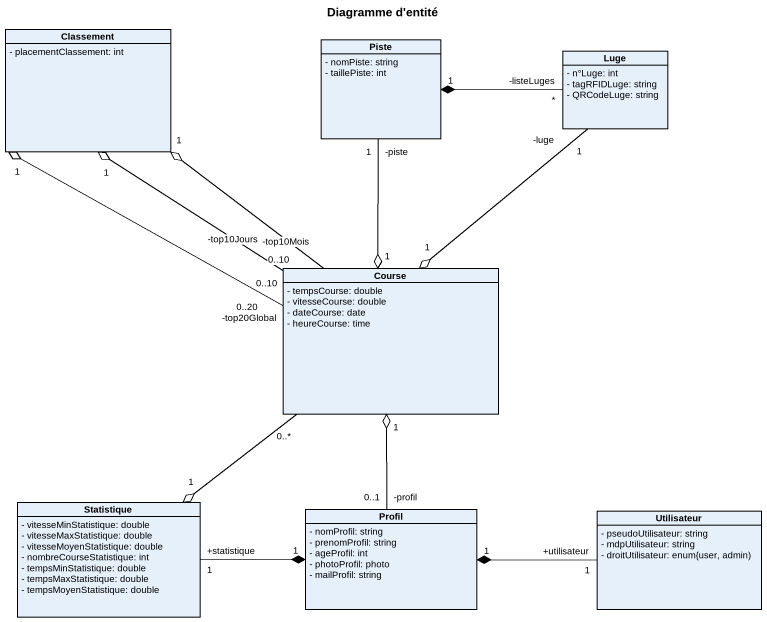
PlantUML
@startuml
title Diagramme d'entité
hide circle
hide empty members
skinparam classAttributeIconSize 0
class Classement {
  - placementClassement: int
}
class Piste {
  - nomPiste: string
  - taillePiste: int
}
class Luge {
  - n°Luge: int
  - tagRFIDLuge: string
  - QRCodeLuge: string
}
class Course {
  - tempsCourse: double
  - vitesseCourse: double
  - dateCourse: date
  - heureCourse: time
}
class Statistique {
  - vitesseMinStatistique: double
  - vitesseMaxStatistique: double
  - vitesseMoyenStatistique: double
  - nombreCourseStatistique: int
  - tempsMinStatistique: double
  - tempsMaxStatistique: double
  - tempsMoyenStatistique: double
}
class Profil {
  - nomProfil: string
  - prenomProfil: string
  - ageProfil: int
  - photoProfil: photo
  - mailProfil: string
}
class Utilisateur {
  - pseudoUtilisateur: string
  - mdpUtilisateur: string
  - droitUtilisateur: enum{user, admin)
}
Piste "-piste\n1" --o "1" Course
Luge "-listeLuges\n*" -left-* "1" Piste
Luge "-luge\n1" --o "1" Course
Course "-top20Global\n0..20" -up-o "1" Classement
Course "-top10Mois\n0..10" -up-o "1" Classement
Course "-top10Jours\n0..10" -up-o "1" Classement
Course "0..*" --o "1" Statistique
Statistique "+statistique\n1" -right-* "1" Profil
Profil "-profil\n0..1" -up-o "1" Course
Utilisateur "+utilisateur\n1" -left-* "1" Profil
@enduml
